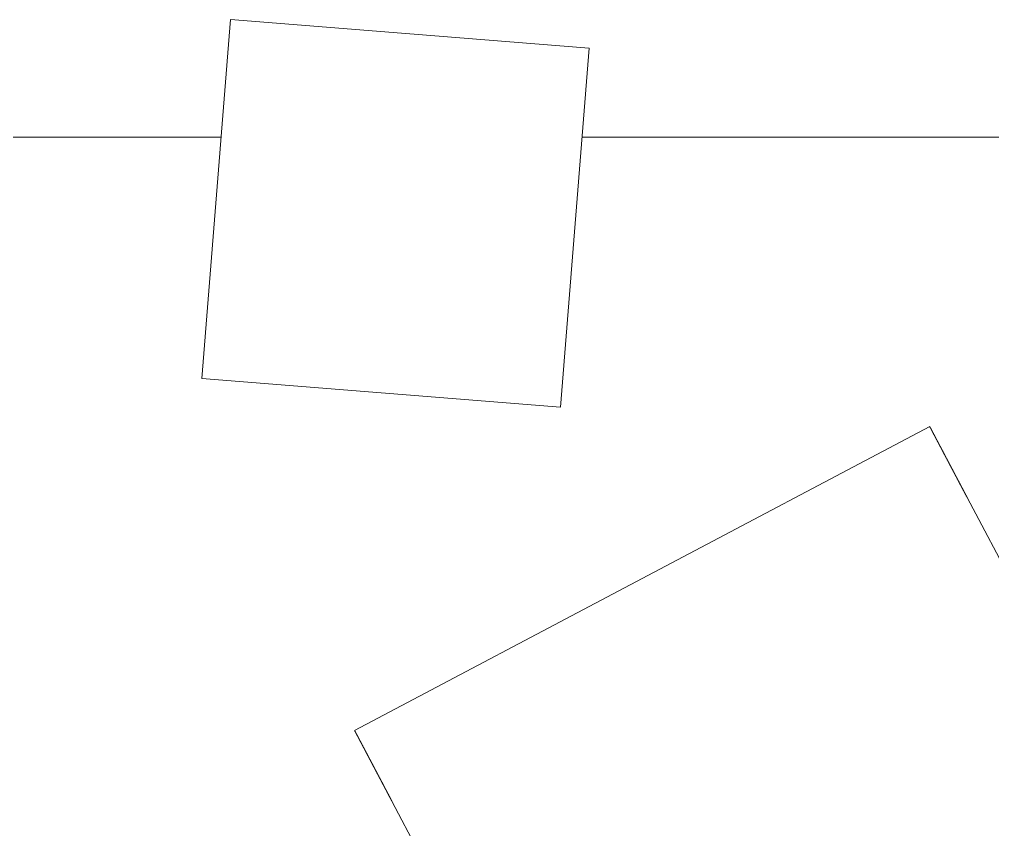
# Model space of a CAD drawing. Header units: millimetres. Extents: x 340455 to 340556, y 7380652 to 7380707.
# Drawn here: x 340484.38 to 340485.597, y 7380684.744 to 7380685.756 of the extents above; entities that cross this region are included whole.
import ezdxf

# ---------------------------------------------------------------- set-up
doc = ezdxf.new("R2010")
doc.units = ezdxf.units.MM
doc.layers.add('Visto', color=144, linetype='Continuous', lineweight=5)

# ---------------------------------------------------------------- blocks, each defined once
blk = doc.blocks.new('SHAPE2DVIEW008')
at = {"color": 0}
for p, q in [((4200, -6676.3), (4200, -4993)), ((4200, -6676.3), (4200, -4993)), ((3862.6, -7100.7), (3898.5, -6652.1)), ((4347.1, -6688.1), (3898.5, -6652.1)), ((4311.2, -7136.6), (4347.1, -6688.1)), ((3838.4, -7562.4), (3458.8, -6843.2)), ((2972.6, -7099.9), (3370.3, -6889.9)), ((4311.2, -7136.6), (3862.6, -7100.7)), ((4200, -8173), (4200, -7127.7)), ((4200, -8173), (4200, -7127.7)), ((3352.2, -7819), (3749.9, -7609.1))]:
    blk.add_line(p, q, dxfattribs=at)
for points in [[(3370.3, -6889.9), (3370.5, -6889.8), (3370.6, -6889.8), (3370.7, -6889.7), (3370.9, -6889.6), (3371, -6889.5), (3371.2, -6889.5), (3371.3, -6889.4), (3371.4, -6889.3), (3371.6, -6889.2), (3371.7, -6889.2), (3371.8, -6889.1), (3372, -6889), (3372.1, -6889), (3372.3, -6888.9), (3372.4, -6888.8), (3372.5, -6888.7), (3372.7, -6888.7), (3372.8, -6888.6), (3373, -6888.5), (3373.1, -6888.4), (3373.2, -6888.4), (3373.4, -6888.3), (3373.5, -6888.2), (3373.6, -6888.1), (3373.8, -6888.1), (3373.9, -6888), (3374.1, -6887.9), (3374.2, -6887.9), (3374.3, -6887.8), (3374.5, -6887.7), (3374.6, -6887.6), (3374.8, -6887.6), (3374.9, -6887.5), (3375, -6887.4), (3375.2, -6887.3), (3375.3, -6887.3), (3375.4, -6887.2), (3375.6, -6887.1), (3375.7, -6887), (3375.9, -6887), (3376, -6886.9), (3376.1, -6886.8), (3376.3, -6886.8), (3376.4, -6886.7), (3376.6, -6886.6), (3376.7, -6886.5), (3376.8, -6886.5), (3377, -6886.4), (3377.1, -6886.3), (3377.2, -6886.2), (3377.4, -6886.2), (3377.5, -6886.1), (3377.7, -6886), (3377.8, -6886), (3377.9, -6885.9), (3378.1, -6885.8), (3378.2, -6885.7), (3378.4, -6885.7), (3378.5, -6885.6), (3378.6, -6885.5), (3378.8, -6885.4), (3378.9, -6885.4), (3379, -6885.3), (3379.2, -6885.2), (3379.3, -6885.1), (3379.5, -6885.1), (3379.6, -6885), (3379.7, -6884.9), (3379.9, -6884.9), (3380, -6884.8), (3380.2, -6884.7), (3380.3, -6884.6), (3380.4, -6884.6), (3380.6, -6884.5), (3380.7, -6884.4), (3380.8, -6884.3), (3381, -6884.3), (3381.1, -6884.2), (3381.2, -6884.1), (3381.4, -6884.1), (3381.5, -6884), (3381.7, -6883.9), (3381.8, -6883.8), (3381.9, -6883.8), (3382.1, -6883.7), (3382.2, -6883.6), (3382.3, -6883.6), (3382.5, -6883.5), (3382.6, -6883.4), (3382.8, -6883.3), (3382.9, -6883.3), (3383, -6883.2), (3383.2, -6883.1), (3383.3, -6883), (3383.4, -6883), (3383.6, -6882.9), (3383.7, -6882.8), (3383.8, -6882.8), (3384, -6882.7), (3384.1, -6882.6), (3384.3, -6882.5), (3384.4, -6882.5), (3384.5, -6882.4), (3384.7, -6882.3), (3384.8, -6882.3), (3384.9, -6882.2), (3385.1, -6882.1), (3385.2, -6882), (3385.3, -6882), (3385.5, -6881.9), (3385.6, -6881.8), (3385.8, -6881.8), (3385.9, -6881.7), (3386, -6881.6), (3386.2, -6881.5), (3386.3, -6881.5), (3386.4, -6881.4), (3386.6, -6881.3), (3386.7, -6881.2), (3386.9, -6881.2), (3387, -6881.1), (3387.1, -6881), (3387.3, -6881), (3387.4, -6880.9), (3387.5, -6880.8), (3387.7, -6880.7), (3387.8, -6880.7), (3387.9, -6880.6), (3388.1, -6880.5), (3388.2, -6880.5), (3388.4, -6880.4), (3388.5, -6880.3), (3388.6, -6880.2), (3388.8, -6880.2), (3388.9, -6880.1), (3389, -6880), (3389.2, -6879.9), (3389.3, -6879.9), (3389.5, -6879.8), (3389.6, -6879.7), (3389.7, -6879.7), (3389.9, -6879.6), (3390, -6879.5), (3390.1, -6879.4), (3390.3, -6879.4), (3390.4, -6879.3), (3390.5, -6879.2), (3390.7, -6879.2), (3390.8, -6879.1), (3390.9, -6879), (3391.1, -6878.9), (3391.2, -6878.9), (3391.3, -6878.8), (3391.5, -6878.7), (3391.6, -6878.7), (3391.7, -6878.6), (3391.9, -6878.5), (3392, -6878.5), (3392.1, -6878.4), (3392.3, -6878.3), (3392.4, -6878.2), (3392.5, -6878.2), (3392.7, -6878.1), (3392.8, -6878), (3392.9, -6878), (3393.1, -6877.9), (3393.2, -6877.8), (3393.3, -6877.8), (3393.5, -6877.7), (3393.6, -6877.6), (3393.7, -6877.5), (3393.9, -6877.5), (3394, -6877.4), (3394.1, -6877.3), (3394.3, -6877.3), (3394.4, -6877.2), (3394.5, -6877.1), (3394.7, -6877.1), (3394.8, -6877), (3394.9, -6876.9), (3395.1, -6876.8), (3395.2, -6876.8), (3395.3, -6876.7), (3395.5, -6876.6), (3395.6, -6876.6), (3395.7, -6876.5), (3395.9, -6876.4), (3396, -6876.3), (3396.1, -6876.3), (3396.3, -6876.2), (3396.4, -6876.1), (3396.5, -6876.1), (3396.7, -6876), (3396.8, -6875.9), (3396.9, -6875.9), (3397.1, -6875.8), (3397.2, -6875.7), (3397.3, -6875.6), (3397.5, -6875.6), (3397.6, -6875.5), (3397.7, -6875.4), (3397.9, -6875.4), (3398, -6875.3), (3398.1, -6875.2), (3398.3, -6875.2), (3398.4, -6875.1), (3398.5, -6875), (3398.7, -6874.9), (3398.8, -6874.9), (3398.9, -6874.8), (3399.1, -6874.7), (3399.2, -6874.7), (3399.3, -6874.6), (3399.5, -6874.5), (3399.6, -6874.4), (3399.7, -6874.4), (3399.8, -6874.3), (3400, -6874.2), (3400.1, -6874.2), (3400.2, -6874.1), (3400.4, -6874), (3400.5, -6874), (3400.6, -6873.9), (3400.7, -6873.8), (3400.9, -6873.8), (3401, -6873.7), (3401.1, -6873.6), (3401.3, -6873.6), (3401.4, -6873.5), (3401.5, -6873.4), (3401.6, -6873.4), (3401.8, -6873.3), (3401.9, -6873.2), (3402, -6873.2), (3402.2, -6873.1), (3402.3, -6873), (3402.4, -6873), (3402.5, -6872.9), (3402.7, -6872.8), (3402.8, -6872.8), (3402.9, -6872.7), (3403.1, -6872.6), (3403.2, -6872.6), (3403.3, -6872.5), (3403.4, -6872.4), (3403.6, -6872.4), (3403.7, -6872.3), (3403.8, -6872.2), (3403.9, -6872.1), (3404.1, -6872.1), (3404.2, -6872), (3404.3, -6871.9), (3404.5, -6871.9), (3404.6, -6871.8), (3404.7, -6871.7), (3404.8, -6871.7), (3405, -6871.6), (3405.1, -6871.5), (3405.2, -6871.5), (3405.4, -6871.4), (3405.5, -6871.3), (3405.6, -6871.3), (3405.7, -6871.2), (3405.9, -6871.1), (3406, -6871.1), (3406.1, -6871), (3406.3, -6870.9), (3406.4, -6870.9), (3406.5, -6870.8), (3406.6, -6870.7), (3406.8, -6870.7), (3406.9, -6870.6), (3407, -6870.5), (3407.2, -6870.5), (3407.3, -6870.4), (3407.4, -6870.3), (3407.5, -6870.3), (3407.7, -6870.2), (3407.8, -6870.1), (3407.9, -6870.1), (3408, -6870), (3408.2, -6869.9), (3408.3, -6869.8), (3408.4, -6869.8), (3408.6, -6869.7), (3408.7, -6869.6), (3408.8, -6869.6), (3408.9, -6869.5), (3409.1, -6869.5), (3409.2, -6869.4), (3409.3, -6869.3), (3409.4, -6869.3), (3409.5, -6869.2), (3409.7, -6869.1), (3409.8, -6869.1), (3409.9, -6869), (3410, -6868.9), (3410.1, -6868.9), (3410.3, -6868.8), (3410.4, -6868.7), (3410.5, -6868.7), (3410.6, -6868.6), (3410.8, -6868.6), (3410.9, -6868.5), (3411, -6868.4), (3411.1, -6868.4), (3411.2, -6868.3), (3411.4, -6868.2), (3411.5, -6868.2), (3411.6, -6868.1), (3411.7, -6868), (3411.8, -6868), (3412, -6867.9), (3412.1, -6867.9), (3412.2, -6867.8), (3412.3, -6867.7), (3412.5, -6867.7), (3412.6, -6867.6), (3412.7, -6867.5), (3412.8, -6867.5), (3412.9, -6867.4), (3413.1, -6867.3), (3413.2, -6867.3), (3413.3, -6867.2), (3413.4, -6867.1), (3413.5, -6867.1), (3413.7, -6867), (3413.8, -6867), (3413.9, -6866.9), (3414, -6866.8), (3414.2, -6866.8), (3414.3, -6866.7), (3414.4, -6866.6), (3414.5, -6866.6), (3414.6, -6866.5), (3414.8, -6866.4), (3414.9, -6866.4), (3415, -6866.3), (3415.1, -6866.2), (3415.2, -6866.2), (3415.4, -6866.1), (3415.5, -6866.1), (3415.6, -6866), (3415.7, -6865.9), (3415.9, -6865.9), (3416, -6865.8), (3416.1, -6865.7), (3416.2, -6865.7), (3416.3, -6865.6), (3416.5, -6865.5), (3416.6, -6865.5), (3416.7, -6865.4), (3416.8, -6865.4), (3416.9, -6865.3), (3417.1, -6865.2), (3417.2, -6865.2), (3417.3, -6865.1), (3417.4, -6865), (3417.5, -6865), (3417.7, -6864.9), (3417.8, -6864.9), (3417.9, -6864.8), (3418, -6864.7), (3418.1, -6864.7), (3418.2, -6864.6), (3418.3, -6864.6), (3418.4, -6864.5), (3418.6, -6864.4), (3418.7, -6864.4), (3418.8, -6864.3), (3418.9, -6864.3), (3419, -6864.2), (3419.1, -6864.1), (3419.2, -6864.1), (3419.3, -6864), (3419.5, -6864), (3419.6, -6863.9), (3419.7, -6863.8), (3419.8, -6863.8), (3419.9, -6863.7), (3420, -6863.7), (3420.1, -6863.6), (3420.3, -6863.5), (3420.4, -6863.5), (3420.5, -6863.4), (3420.6, -6863.4), (3420.7, -6863.3), (3420.8, -6863.2), (3420.9, -6863.2), (3421, -6863.1), (3421.2, -6863.1), (3421.3, -6863), (3421.4, -6862.9), (3421.5, -6862.9), (3421.6, -6862.8), (3421.7, -6862.8), (3421.8, -6862.7), (3422, -6862.6), (3422.1, -6862.6), (3422.2, -6862.5), (3422.3, -6862.5), (3422.4, -6862.4), (3422.5, -6862.3), (3422.6, -6862.3), (3422.7, -6862.2), (3422.9, -6862.2), (3423, -6862.1), (3423.1, -6862), (3423.2, -6862), (3423.3, -6861.9), (3423.4, -6861.9), (3423.5, -6861.8), (3423.6, -6861.8), (3423.8, -6861.7), (3423.9, -6861.6), (3424, -6861.6), (3424.1, -6861.5), (3424.2, -6861.5), (3424.3, -6861.4), (3424.4, -6861.3), (3424.6, -6861.3), (3424.7, -6861.2), (3424.8, -6861.2), (3424.9, -6861.1), (3425, -6861), (3425.1, -6861), (3425.2, -6860.9), (3425.3, -6860.9), (3425.5, -6860.8), (3425.6, -6860.7), (3425.7, -6860.7), (3425.8, -6860.6), (3425.9, -6860.6), (3426, -6860.5), (3426.1, -6860.5), (3426.2, -6860.4), (3426.3, -6860.4), (3426.4, -6860.3), (3426.5, -6860.2), (3426.6, -6860.2), (3426.7, -6860.1), (3426.8, -6860.1), (3426.9, -6860), (3427, -6860), (3427.1, -6859.9), (3427.2, -6859.9), (3427.3, -6859.8), (3427.4, -6859.8), (3427.5, -6859.7), (3427.6, -6859.6), (3427.7, -6859.6), (3427.8, -6859.5), (3427.9, -6859.5), (3428, -6859.4), (3428.1, -6859.4), (3428.3, -6859.3), (3428.4, -6859.3), (3428.5, -6859.2), (3428.6, -6859.2), (3428.7, -6859.1), (3428.8, -6859), (3428.9, -6859), (3429, -6858.9), (3429.1, -6858.9), (3429.2, -6858.8), (3429.3, -6858.8), (3429.4, -6858.7), (3429.5, -6858.7), (3429.6, -6858.6), (3429.7, -6858.6), (3429.8, -6858.5), (3429.9, -6858.4), (3430, -6858.4), (3430.1, -6858.3), (3430.2, -6858.3), (3430.3, -6858.2), (3430.4, -6858.2), (3430.5, -6858.1), (3430.6, -6858.1), (3430.7, -6858), (3430.8, -6858), (3430.9, -6857.9), (3431, -6857.8), (3431.1, -6857.8), (3431.3, -6857.7), (3431.4, -6857.7), (3431.5, -6857.6), (3431.6, -6857.6), (3431.7, -6857.5), (3431.8, -6857.5), (3431.9, -6857.4), (3432, -6857.4), (3432.1, -6857.3), (3432.2, -6857.2), (3432.3, -6857.2), (3432.4, -6857.1), (3432.5, -6857.1), (3432.6, -6857), (3432.7, -6857), (3432.8, -6856.9), (3432.9, -6856.9), (3433, -6856.8), (3433.1, -6856.8), (3433.2, -6856.7), (3433.3, -6856.7), (3433.4, -6856.6), (3433.5, -6856.6), (3433.5, -6856.5), (3433.6, -6856.5), (3433.7, -6856.4), (3433.8, -6856.4), (3433.9, -6856.3), (3434, -6856.3), (3434.1, -6856.2), (3434.2, -6856.2), (3434.3, -6856.1), (3434.4, -6856.1), (3434.5, -6856), (3434.6, -6856), (3434.7, -6855.9), (3434.7, -6855.9), (3434.8, -6855.8), (3434.9, -6855.8), (3435, -6855.7), (3435.1, -6855.7), (3435.2, -6855.6), (3435.3, -6855.6), (3435.4, -6855.5), (3435.5, -6855.5), (3435.6, -6855.5), (3435.7, -6855.4), (3435.8, -6855.4), (3435.9, -6855.3), (3435.9, -6855.3), (3436, -6855.2), (3436.1, -6855.2), (3436.2, -6855.1), (3436.3, -6855.1), (3436.4, -6855), (3436.5, -6855), (3436.6, -6854.9), (3436.7, -6854.9), (3436.8, -6854.8), (3436.9, -6854.8), (3437, -6854.7), (3437.1, -6854.7), (3437.2, -6854.6), (3437.2, -6854.6), (3437.3, -6854.5), (3437.4, -6854.5), (3437.5, -6854.4), (3437.6, -6854.4), (3437.7, -6854.3), (3437.8, -6854.3), (3437.9, -6854.2), (3438, -6854.2), (3438.1, -6854.1), (3438.2, -6854.1), (3438.3, -6854), (3438.4, -6854), (3438.4, -6853.9), (3438.5, -6853.9), (3438.6, -6853.8), (3438.7, -6853.8), (3438.8, -6853.7), (3438.9, -6853.7), (3439, -6853.6), (3439.1, -6853.6), (3439.2, -6853.5), (3439.3, -6853.5), (3439.4, -6853.5), (3439.5, -6853.4), (3439.5, -6853.4), (3439.6, -6853.3), (3439.7, -6853.3), (3439.8, -6853.2), (3439.9, -6853.2), (3439.9, -6853.1), (3440, -6853.1), (3440.1, -6853.1), (3440.2, -6853), (3440.3, -6853), (3440.3, -6852.9), (3440.4, -6852.9), (3440.5, -6852.9), (3440.6, -6852.8), (3440.7, -6852.8), (3440.7, -6852.7), (3440.8, -6852.7), (3440.9, -6852.6), (3441, -6852.6), (3441.1, -6852.6), (3441.1, -6852.5), (3441.2, -6852.5), (3441.3, -6852.4), (3441.4, -6852.4), (3441.5, -6852.3), (3441.5, -6852.3), (3441.6, -6852.3), (3441.7, -6852.2), (3441.8, -6852.2), (3441.9, -6852.1), (3441.9, -6852.1), (3442, -6852), (3442.1, -6852), (3442.2, -6852), (3442.3, -6851.9), (3442.4, -6851.9), (3442.4, -6851.8), (3442.5, -6851.8), (3442.6, -6851.8), (3442.7, -6851.7), (3442.8, -6851.7), (3442.8, -6851.6), (3442.9, -6851.6), (3443, -6851.5), (3443.1, -6851.5), (3443.2, -6851.5), (3443.2, -6851.4), (3443.3, -6851.4), (3443.4, -6851.3), (3443.5, -6851.3), (3443.6, -6851.2), (3443.6, -6851.2), (3443.7, -6851.2), (3443.8, -6851.1), (3443.9, -6851.1), (3444, -6851), (3444, -6851), (3444.1, -6850.9), (3444.2, -6850.9), (3444.3, -6850.9), (3444.4, -6850.8), (3444.4, -6850.8), (3444.5, -6850.7), (3444.6, -6850.7), (3444.7, -6850.6), (3444.8, -6850.6), (3444.8, -6850.6), (3444.9, -6850.5), (3445, -6850.5), (3445.1, -6850.4), (3445.2, -6850.4), (3445.2, -6850.4), (3445.3, -6850.3), (3445.4, -6850.3), (3445.4, -6850.3), (3445.5, -6850.2), (3445.6, -6850.2), (3445.6, -6850.1), (3445.7, -6850.1), (3445.8, -6850.1), (3445.8, -6850), (3445.9, -6850), (3446, -6850), (3446, -6849.9), (3446.1, -6849.9), (3446.2, -6849.9), (3446.2, -6849.8), (3446.3, -6849.8), (3446.4, -6849.8), (3446.4, -6849.7), (3446.5, -6849.7), (3446.6, -6849.6), (3446.6, -6849.6), (3446.7, -6849.6), (3446.8, -6849.5), (3446.8, -6849.5), (3446.9, -6849.5), (3447, -6849.4), (3447, -6849.4), (3447.1, -6849.4), (3447.2, -6849.3), (3447.2, -6849.3), (3447.3, -6849.3), (3447.4, -6849.2), (3447.4, -6849.2), (3447.5, -6849.2), (3447.6, -6849.1), (3447.6, -6849.1), (3447.7, -6849), (3447.8, -6849), (3447.9, -6849), (3447.9, -6848.9), (3448, -6848.9), (3448.1, -6848.9), (3448.1, -6848.8), (3448.2, -6848.8), (3448.3, -6848.8), (3448.3, -6848.7), (3448.4, -6848.7), (3448.5, -6848.7), (3448.5, -6848.6), (3448.6, -6848.6), (3448.7, -6848.6), (3448.7, -6848.5), (3448.8, -6848.5), (3448.9, -6848.4), (3448.9, -6848.4), (3449, -6848.4), (3449.1, -6848.3), (3449.1, -6848.3), (3449.2, -6848.3), (3449.3, -6848.2), (3449.3, -6848.2), (3449.4, -6848.2), (3449.5, -6848.1), (3449.5, -6848.1), (3449.6, -6848.1), (3449.7, -6848), (3449.7, -6848), (3449.8, -6847.9), (3449.9, -6847.9), (3449.9, -6847.9), (3450, -6847.8), (3450.1, -6847.8), (3450.1, -6847.8), (3450.2, -6847.8), (3450.2, -6847.7), (3450.3, -6847.7), (3450.3, -6847.7), (3450.4, -6847.6), (3450.4, -6847.6), (3450.5, -6847.6), (3450.5, -6847.6), (3450.6, -6847.5), (3450.6, -6847.5), (3450.7, -6847.5), (3450.7, -6847.4), (3450.8, -6847.4), (3450.8, -6847.4), (3450.9, -6847.4), (3451, -6847.3), (3451, -6847.3), (3451.1, -6847.3), (3451.1, -6847.3), (3451.2, -6847.2), (3451.2, -6847.2), (3451.3, -6847.2), (3451.3, -6847.1), (3451.4, -6847.1), (3451.4, -6847.1), (3451.5, -6847.1), (3451.5, -6847), (3451.6, -6847), (3451.6, -6847), (3451.7, -6846.9), (3451.7, -6846.9), (3451.8, -6846.9), (3451.9, -6846.9), (3451.9, -6846.8), (3452, -6846.8), (3452, -6846.8), (3452.1, -6846.7), (3452.1, -6846.7), (3452.2, -6846.7), (3452.2, -6846.7), (3452.3, -6846.6), (3452.3, -6846.6), (3452.4, -6846.6), (3452.4, -6846.6), (3452.5, -6846.5), (3452.5, -6846.5), (3452.6, -6846.5), (3452.7, -6846.4), (3452.7, -6846.4), (3452.8, -6846.4), (3452.8, -6846.4), (3452.9, -6846.3), (3452.9, -6846.3), (3453, -6846.3), (3453, -6846.2), (3453.1, -6846.2), (3453.1, -6846.2), (3453.2, -6846.2), (3453.2, -6846.1), (3453.3, -6846.1), (3453.3, -6846.1), (3453.4, -6846), (3453.4, -6846), (3453.5, -6846), (3453.6, -6846), (3453.6, -6845.9), (3453.7, -6845.9), (3453.7, -6845.9), (3453.8, -6845.9), (3453.8, -6845.8), (3453.9, -6845.8), (3453.9, -6845.8), (3453.9, -6845.8), (3454, -6845.7), (3454, -6845.7), (3454, -6845.7), (3454.1, -6845.7), (3454.1, -6845.7), (3454.2, -6845.6), (3454.2, -6845.6), (3454.2, -6845.6), (3454.3, -6845.6), (3454.3, -6845.6), (3454.3, -6845.5), (3454.4, -6845.5), (3454.4, -6845.5), (3454.5, -6845.5), (3454.5, -6845.5), (3454.5, -6845.4), (3454.6, -6845.4), (3454.6, -6845.4), (3454.7, -6845.4), (3454.7, -6845.4), (3454.7, -6845.3), (3454.8, -6845.3), (3454.8, -6845.3), (3454.8, -6845.3), (3454.9, -6845.3), (3454.9, -6845.2), (3455, -6845.2), (3455, -6845.2), (3455, -6845.2), (3455.1, -6845.2), (3455.1, -6845.1), (3455.2, -6845.1), (3455.2, -6845.1), (3455.2, -6845.1), (3455.3, -6845.1), (3455.3, -6845), (3455.3, -6845), (3455.4, -6845), (3455.4, -6845), (3455.5, -6845), (3455.5, -6844.9), (3455.5, -6844.9), (3455.6, -6844.9), (3455.6, -6844.9), (3455.7, -6844.9), (3455.7, -6844.8), (3455.7, -6844.8), (3455.8, -6844.8), (3455.8, -6844.8), (3455.8, -6844.8), (3455.9, -6844.7), (3455.9, -6844.7), (3456, -6844.7), (3456, -6844.7), (3456, -6844.7), (3456.1, -6844.6), (3456.1, -6844.6), (3456.2, -6844.6), (3456.2, -6844.6), (3456.2, -6844.6), (3456.3, -6844.5), (3456.3, -6844.5), (3456.3, -6844.5), (3456.4, -6844.5), (3456.4, -6844.5), (3456.5, -6844.4), (3456.5, -6844.4), (3456.5, -6844.4), (3456.6, -6844.4), (3456.6, -6844.4), (3456.6, -6844.4), (3456.6, -6844.3), (3456.7, -6844.3), (3456.7, -6844.3), (3456.7, -6844.3), (3456.7, -6844.3), (3456.7, -6844.3), (3456.8, -6844.3), (3456.8, -6844.3), (3456.8, -6844.2), (3456.8, -6844.2), (3456.9, -6844.2), (3456.9, -6844.2), (3456.9, -6844.2), (3456.9, -6844.2), (3457, -6844.2), (3457, -6844.2), (3457, -6844.1), (3457, -6844.1), (3457, -6844.1), (3457.1, -6844.1), (3457.1, -6844.1), (3457.1, -6844.1), (3457.1, -6844.1), (3457.2, -6844.1), (3457.2, -6844), (3457.2, -6844), (3457.2, -6844), (3457.3, -6844), (3457.3, -6844), (3457.3, -6844), (3457.3, -6844), (3457.4, -6844), (3457.4, -6843.9), (3457.4, -6843.9), (3457.4, -6843.9), (3457.4, -6843.9), (3457.5, -6843.9), (3457.5, -6843.9), (3457.5, -6843.9), (3457.5, -6843.9), (3457.6, -6843.8), (3457.6, -6843.8), (3457.6, -6843.8), (3457.6, -6843.8), (3457.7, -6843.8), (3457.7, -6843.8), (3457.7, -6843.8), (3457.7, -6843.8), (3457.7, -6843.8), (3457.8, -6843.7), (3457.8, -6843.7), (3457.8, -6843.7), (3457.8, -6843.7), (3457.9, -6843.7), (3457.9, -6843.7), (3457.9, -6843.7), (3457.9, -6843.7), (3458, -6843.6), (3458, -6843.6), (3458, -6843.6), (3458, -6843.6), (3458, -6843.6), (3458.1, -6843.6), (3458.1, -6843.6), (3458.1, -6843.6), (3458.1, -6843.5), (3458.2, -6843.5), (3458.2, -6843.5), (3458.2, -6843.5), (3458.2, -6843.5), (3458.2, -6843.5), (3458.2, -6843.5), (3458.2, -6843.5), (3458.2, -6843.5), (3458.2, -6843.5), (3458.3, -6843.5), (3458.3, -6843.5), (3458.3, -6843.5), (3458.3, -6843.5), (3458.3, -6843.5), (3458.3, -6843.5), (3458.3, -6843.5), (3458.3, -6843.5), (3458.3, -6843.4), (3458.3, -6843.4), (3458.3, -6843.4), (3458.3, -6843.4), (3458.4, -6843.4), (3458.4, -6843.4), (3458.4, -6843.4), (3458.4, -6843.4), (3458.4, -6843.4), (3458.4, -6843.4), (3458.4, -6843.4), (3458.4, -6843.4), (3458.4, -6843.4), (3458.4, -6843.4), (3458.4, -6843.4), (3458.4, -6843.4), (3458.4, -6843.4), (3458.5, -6843.4), (3458.5, -6843.4), (3458.5, -6843.4), (3458.5, -6843.4), (3458.5, -6843.4), (3458.5, -6843.4), (3458.5, -6843.4), (3458.5, -6843.4), (3458.5, -6843.3), (3458.5, -6843.3), (3458.5, -6843.3), (3458.5, -6843.3), (3458.5, -6843.3), (3458.6, -6843.3), (3458.6, -6843.3), (3458.6, -6843.3), (3458.6, -6843.3), (3458.6, -6843.3), (3458.6, -6843.3), (3458.6, -6843.3), (3458.6, -6843.3), (3458.6, -6843.3), (3458.6, -6843.3), (3458.6, -6843.3), (3458.6, -6843.3), (3458.6, -6843.3), (3458.7, -6843.3), (3458.7, -6843.3), (3458.7, -6843.3), (3458.7, -6843.3), (3458.7, -6843.3), (3458.7, -6843.3), (3458.7, -6843.2), (3458.7, -6843.2), (3458.7, -6843.2), (3458.7, -6843.2), (3458.7, -6843.2), (3458.7, -6843.2), (3458.7, -6843.2), (3458.8, -6843.2)], [(3749.9, -7609.1), (3750.1, -7609), (3750.2, -7608.9), (3750.3, -7608.8), (3750.5, -7608.8), (3750.6, -7608.7), (3750.8, -7608.6), (3750.9, -7608.5), (3751, -7608.5), (3751.2, -7608.4), (3751.3, -7608.3), (3751.5, -7608.2), (3751.6, -7608.2), (3751.7, -7608.1), (3751.9, -7608), (3752, -7608), (3752.1, -7607.9), (3752.3, -7607.8), (3752.4, -7607.7), (3752.6, -7607.7), (3752.7, -7607.6), (3752.8, -7607.5), (3753, -7607.4), (3753.1, -7607.4), (3753.3, -7607.3), (3753.4, -7607.2), (3753.5, -7607.1), (3753.7, -7607.1), (3753.8, -7607), (3753.9, -7606.9), (3754.1, -7606.9), (3754.2, -7606.8), (3754.4, -7606.7), (3754.5, -7606.6), (3754.6, -7606.6), (3754.8, -7606.5), (3754.9, -7606.4), (3755.1, -7606.3), (3755.2, -7606.3), (3755.3, -7606.2), (3755.5, -7606.1), (3755.6, -7606.1), (3755.7, -7606), (3755.9, -7605.9), (3756, -7605.8), (3756.2, -7605.8), (3756.3, -7605.7), (3756.4, -7605.6), (3756.6, -7605.5), (3756.7, -7605.5), (3756.9, -7605.4), (3757, -7605.3), (3757.1, -7605.2), (3757.3, -7605.2), (3757.4, -7605.1), (3757.5, -7605), (3757.7, -7605), (3757.8, -7604.9), (3758, -7604.8), (3758.1, -7604.7), (3758.2, -7604.7), (3758.4, -7604.6), (3758.5, -7604.5), (3758.7, -7604.4), (3758.8, -7604.4), (3758.9, -7604.3), (3759.1, -7604.2), (3759.2, -7604.2), (3759.3, -7604.1), (3759.5, -7604), (3759.6, -7603.9), (3759.8, -7603.9), (3759.9, -7603.8), (3760, -7603.7), (3760.2, -7603.6), (3760.3, -7603.6), (3760.4, -7603.5), (3760.6, -7603.4), (3760.7, -7603.4), (3760.9, -7603.3), (3761, -7603.2), (3761.1, -7603.1), (3761.3, -7603.1), (3761.4, -7603), (3761.5, -7602.9), (3761.7, -7602.8), (3761.8, -7602.8), (3762, -7602.7), (3762.1, -7602.6), (3762.2, -7602.6), (3762.4, -7602.5), (3762.5, -7602.4), (3762.6, -7602.3), (3762.8, -7602.3), (3762.9, -7602.2), (3763, -7602.1), (3763.2, -7602.1), (3763.3, -7602), (3763.5, -7601.9), (3763.6, -7601.8), (3763.7, -7601.8), (3763.9, -7601.7), (3764, -7601.6), (3764.1, -7601.5), (3764.3, -7601.5), (3764.4, -7601.4), (3764.6, -7601.3), (3764.7, -7601.3), (3764.8, -7601.2), (3765, -7601.1), (3765.1, -7601), (3765.2, -7601), (3765.4, -7600.9), (3765.5, -7600.8), (3765.6, -7600.8), (3765.8, -7600.7), (3765.9, -7600.6), (3766.1, -7600.5), (3766.2, -7600.5), (3766.3, -7600.4), (3766.5, -7600.3), (3766.6, -7600.3), (3766.7, -7600.2), (3766.9, -7600.1), (3767, -7600), (3767.1, -7600), (3767.3, -7599.9), (3767.4, -7599.8), (3767.6, -7599.7), (3767.7, -7599.7), (3767.8, -7599.6), (3768, -7599.5), (3768.1, -7599.5), (3768.2, -7599.4), (3768.4, -7599.3), (3768.5, -7599.2), (3768.7, -7599.2), (3768.8, -7599.1), (3768.9, -7599), (3769.1, -7599), (3769.2, -7598.9), (3769.3, -7598.8), (3769.5, -7598.7), (3769.6, -7598.7), (3769.7, -7598.6), (3769.9, -7598.5), (3770, -7598.5), (3770.1, -7598.4), (3770.3, -7598.3), (3770.4, -7598.2), (3770.5, -7598.2), (3770.7, -7598.1), (3770.8, -7598), (3770.9, -7598), (3771.1, -7597.9), (3771.2, -7597.8), (3771.3, -7597.7), (3771.5, -7597.7), (3771.6, -7597.6), (3771.7, -7597.5), (3771.9, -7597.5), (3772, -7597.4), (3772.1, -7597.3), (3772.3, -7597.3), (3772.4, -7597.2), (3772.5, -7597.1), (3772.7, -7597), (3772.8, -7597), (3772.9, -7596.9), (3773.1, -7596.8), (3773.2, -7596.8), (3773.3, -7596.7), (3773.5, -7596.6), (3773.6, -7596.6), (3773.7, -7596.5), (3773.9, -7596.4), (3774, -7596.3), (3774.1, -7596.3), (3774.3, -7596.2), (3774.4, -7596.1), (3774.5, -7596.1), (3774.7, -7596), (3774.8, -7595.9), (3774.9, -7595.8), (3775.1, -7595.8), (3775.2, -7595.7), (3775.3, -7595.6), (3775.5, -7595.6), (3775.6, -7595.5), (3775.7, -7595.4), (3775.9, -7595.4), (3776, -7595.3), (3776.1, -7595.2), (3776.3, -7595.1), (3776.4, -7595.1), (3776.5, -7595), (3776.7, -7594.9), (3776.8, -7594.9), (3776.9, -7594.8), (3777.1, -7594.7), (3777.2, -7594.7), (3777.3, -7594.6), (3777.5, -7594.5), (3777.6, -7594.4), (3777.7, -7594.4), (3777.9, -7594.3), (3778, -7594.2), (3778.1, -7594.2), (3778.3, -7594.1), (3778.4, -7594), (3778.5, -7593.9), (3778.7, -7593.9), (3778.8, -7593.8), (3778.9, -7593.7), (3779.1, -7593.7), (3779.2, -7593.6), (3779.3, -7593.5), (3779.5, -7593.5), (3779.6, -7593.4), (3779.7, -7593.3), (3779.8, -7593.3), (3780, -7593.2), (3780.1, -7593.1), (3780.2, -7593.1), (3780.4, -7593), (3780.5, -7592.9), (3780.6, -7592.9), (3780.7, -7592.8), (3780.9, -7592.7), (3781, -7592.7), (3781.1, -7592.6), (3781.3, -7592.5), (3781.4, -7592.4), (3781.5, -7592.4), (3781.6, -7592.3), (3781.8, -7592.2), (3781.9, -7592.2), (3782, -7592.1), (3782.2, -7592), (3782.3, -7592), (3782.4, -7591.9), (3782.5, -7591.8), (3782.7, -7591.8), (3782.8, -7591.7), (3782.9, -7591.6), (3783, -7591.6), (3783.2, -7591.5), (3783.3, -7591.4), (3783.4, -7591.4), (3783.6, -7591.3), (3783.7, -7591.2), (3783.8, -7591.2), (3783.9, -7591.1), (3784.1, -7591), (3784.2, -7591), (3784.3, -7590.9), (3784.5, -7590.8), (3784.6, -7590.8), (3784.7, -7590.7), (3784.8, -7590.6), (3785, -7590.6), (3785.1, -7590.5), (3785.2, -7590.4), (3785.4, -7590.4), (3785.5, -7590.3), (3785.6, -7590.2), (3785.7, -7590.1), (3785.9, -7590.1), (3786, -7590), (3786.1, -7589.9), (3786.3, -7589.9), (3786.4, -7589.8), (3786.5, -7589.7), (3786.6, -7589.7), (3786.8, -7589.6), (3786.9, -7589.5), (3787, -7589.5), (3787.1, -7589.4), (3787.3, -7589.3), (3787.4, -7589.3), (3787.5, -7589.2), (3787.7, -7589.1), (3787.8, -7589.1), (3787.9, -7589), (3788, -7588.9), (3788.2, -7588.9), (3788.3, -7588.8), (3788.4, -7588.7), (3788.5, -7588.7), (3788.7, -7588.6), (3788.8, -7588.5), (3788.9, -7588.5), (3789, -7588.4), (3789.2, -7588.3), (3789.3, -7588.3), (3789.4, -7588.2), (3789.5, -7588.2), (3789.6, -7588.1), (3789.8, -7588), (3789.9, -7588), (3790, -7587.9), (3790.1, -7587.8), (3790.2, -7587.8), (3790.4, -7587.7), (3790.5, -7587.6), (3790.6, -7587.6), (3790.7, -7587.5), (3790.9, -7587.4), (3791, -7587.4), (3791.1, -7587.3), (3791.2, -7587.3), (3791.3, -7587.2), (3791.5, -7587.1), (3791.6, -7587.1), (3791.7, -7587), (3791.8, -7586.9), (3791.9, -7586.9), (3792.1, -7586.8), (3792.2, -7586.7), (3792.3, -7586.7), (3792.4, -7586.6), (3792.6, -7586.6), (3792.7, -7586.5), (3792.8, -7586.4), (3792.9, -7586.4), (3793, -7586.3), (3793.2, -7586.2), (3793.3, -7586.2), (3793.4, -7586.1), (3793.5, -7586), (3793.6, -7586), (3793.8, -7585.9), (3793.9, -7585.8), (3794, -7585.8), (3794.1, -7585.7), (3794.3, -7585.7), (3794.4, -7585.6), (3794.5, -7585.5), (3794.6, -7585.5), (3794.7, -7585.4), (3794.9, -7585.3), (3795, -7585.3), (3795.1, -7585.2), (3795.2, -7585.1), (3795.3, -7585.1), (3795.5, -7585), (3795.6, -7585), (3795.7, -7584.9), (3795.8, -7584.8), (3795.9, -7584.8), (3796.1, -7584.7), (3796.2, -7584.6), (3796.3, -7584.6), (3796.4, -7584.5), (3796.6, -7584.4), (3796.7, -7584.4), (3796.8, -7584.3), (3796.9, -7584.2), (3797, -7584.2), (3797.2, -7584.1), (3797.3, -7584.1), (3797.4, -7584), (3797.5, -7583.9), (3797.6, -7583.9), (3797.7, -7583.8), (3797.8, -7583.8), (3797.9, -7583.7), (3798.1, -7583.6), (3798.2, -7583.6), (3798.3, -7583.5), (3798.4, -7583.5), (3798.5, -7583.4), (3798.6, -7583.3), (3798.7, -7583.3), (3798.8, -7583.2), (3799, -7583.2), (3799.1, -7583.1), (3799.2, -7583), (3799.3, -7583), (3799.4, -7582.9), (3799.5, -7582.9), (3799.6, -7582.8), (3799.8, -7582.8), (3799.9, -7582.7), (3800, -7582.6), (3800.1, -7582.6), (3800.2, -7582.5), (3800.3, -7582.5), (3800.4, -7582.4), (3800.5, -7582.3), (3800.7, -7582.3), (3800.8, -7582.2), (3800.9, -7582.2), (3801, -7582.1), (3801.1, -7582), (3801.2, -7582), (3801.3, -7581.9), (3801.4, -7581.9), (3801.6, -7581.8), (3801.7, -7581.7), (3801.8, -7581.7), (3801.9, -7581.6), (3802, -7581.6), (3802.1, -7581.5), (3802.2, -7581.4), (3802.4, -7581.4), (3802.5, -7581.3), (3802.6, -7581.3), (3802.7, -7581.2), (3802.8, -7581.1), (3802.9, -7581.1), (3803, -7581), (3803.1, -7581), (3803.3, -7580.9), (3803.4, -7580.8), (3803.5, -7580.8), (3803.6, -7580.7), (3803.7, -7580.7), (3803.8, -7580.6), (3803.9, -7580.5), (3804.1, -7580.5), (3804.2, -7580.4), (3804.3, -7580.4), (3804.4, -7580.3), (3804.5, -7580.2), (3804.6, -7580.2), (3804.7, -7580.1), (3804.8, -7580.1), (3805, -7580), (3805.1, -7579.9), (3805.2, -7579.9), (3805.3, -7579.8), (3805.4, -7579.8), (3805.5, -7579.7), (3805.6, -7579.7), (3805.7, -7579.6), (3805.8, -7579.6), (3805.9, -7579.5), (3806, -7579.5), (3806.1, -7579.4), (3806.2, -7579.3), (3806.3, -7579.3), (3806.4, -7579.2), (3806.5, -7579.2), (3806.6, -7579.1), (3806.7, -7579.1), (3806.8, -7579), (3806.9, -7579), (3807, -7578.9), (3807.1, -7578.9), (3807.2, -7578.8), (3807.3, -7578.7), (3807.4, -7578.7), (3807.6, -7578.6), (3807.7, -7578.6), (3807.8, -7578.5), (3807.9, -7578.5), (3808, -7578.4), (3808.1, -7578.4), (3808.2, -7578.3), (3808.3, -7578.3), (3808.4, -7578.2), (3808.5, -7578.1), (3808.6, -7578.1), (3808.7, -7578), (3808.8, -7578), (3808.9, -7577.9), (3809, -7577.9), (3809.1, -7577.8), (3809.2, -7577.8), (3809.3, -7577.7), (3809.4, -7577.7), (3809.5, -7577.6), (3809.6, -7577.5), (3809.7, -7577.5), (3809.8, -7577.4), (3809.9, -7577.4), (3810, -7577.3), (3810.1, -7577.3), (3810.2, -7577.2), (3810.3, -7577.2), (3810.4, -7577.1), (3810.6, -7577.1), (3810.7, -7577), (3810.8, -7576.9), (3810.9, -7576.9), (3811, -7576.8), (3811.1, -7576.8), (3811.2, -7576.7), (3811.3, -7576.7), (3811.4, -7576.6), (3811.5, -7576.6), (3811.6, -7576.5), (3811.7, -7576.5), (3811.8, -7576.4), (3811.9, -7576.3), (3812, -7576.3), (3812.1, -7576.2), (3812.2, -7576.2), (3812.3, -7576.1), (3812.4, -7576.1), (3812.5, -7576), (3812.6, -7576), (3812.7, -7575.9), (3812.8, -7575.9), (3812.9, -7575.8), (3813, -7575.8), (3813.1, -7575.7), (3813.2, -7575.7), (3813.2, -7575.6), (3813.3, -7575.6), (3813.4, -7575.5), (3813.5, -7575.5), (3813.6, -7575.4), (3813.7, -7575.4), (3813.8, -7575.3), (3813.9, -7575.3), (3814, -7575.2), (3814.1, -7575.2), (3814.2, -7575.1), (3814.3, -7575.1), (3814.4, -7575), (3814.5, -7575), (3814.5, -7574.9), (3814.6, -7574.9), (3814.7, -7574.8), (3814.8, -7574.8), (3814.9, -7574.7), (3815, -7574.7), (3815.1, -7574.7), (3815.2, -7574.6), (3815.3, -7574.6), (3815.4, -7574.5), (3815.5, -7574.5), (3815.6, -7574.4), (3815.7, -7574.4), (3815.7, -7574.3), (3815.8, -7574.3), (3815.9, -7574.2), (3816, -7574.2), (3816.1, -7574.1), (3816.2, -7574.1), (3816.3, -7574), (3816.4, -7574), (3816.5, -7573.9), (3816.6, -7573.9), (3816.7, -7573.8), (3816.8, -7573.8), (3816.9, -7573.7), (3816.9, -7573.7), (3817, -7573.6), (3817.1, -7573.6), (3817.2, -7573.5), (3817.3, -7573.5), (3817.4, -7573.4), (3817.5, -7573.4), (3817.6, -7573.3), (3817.7, -7573.3), (3817.8, -7573.2), (3817.9, -7573.2), (3818, -7573.1), (3818.1, -7573.1), (3818.1, -7573), (3818.2, -7573), (3818.3, -7572.9), (3818.4, -7572.9), (3818.5, -7572.8), (3818.6, -7572.8), (3818.7, -7572.7), (3818.8, -7572.7), (3818.9, -7572.7), (3819, -7572.6), (3819.1, -7572.6), (3819.2, -7572.5), (3819.2, -7572.5), (3819.3, -7572.4), (3819.4, -7572.4), (3819.5, -7572.3), (3819.6, -7572.3), (3819.6, -7572.3), (3819.7, -7572.2), (3819.8, -7572.2), (3819.9, -7572.1), (3820, -7572.1), (3820, -7572), (3820.1, -7572), (3820.2, -7572), (3820.3, -7571.9), (3820.4, -7571.9), (3820.4, -7571.8), (3820.5, -7571.8), (3820.6, -7571.7), (3820.7, -7571.7), (3820.8, -7571.7), (3820.8, -7571.6), (3820.9, -7571.6), (3821, -7571.5), (3821.1, -7571.5), (3821.2, -7571.5), (3821.2, -7571.4), (3821.3, -7571.4), (3821.4, -7571.3), (3821.5, -7571.3), (3821.6, -7571.2), (3821.6, -7571.2), (3821.7, -7571.2), (3821.8, -7571.1), (3821.9, -7571.1), (3822, -7571), (3822, -7571), (3822.1, -7570.9), (3822.2, -7570.9), (3822.3, -7570.9), (3822.4, -7570.8), (3822.4, -7570.8), (3822.5, -7570.7), (3822.6, -7570.7), (3822.7, -7570.6), (3822.8, -7570.6), (3822.8, -7570.6), (3822.9, -7570.5), (3823, -7570.5), (3823.1, -7570.4), (3823.2, -7570.4), (3823.2, -7570.3), (3823.3, -7570.3), (3823.4, -7570.3), (3823.5, -7570.2), (3823.6, -7570.2), (3823.6, -7570.1), (3823.7, -7570.1), (3823.8, -7570.1), (3823.9, -7570), (3824, -7570), (3824, -7569.9), (3824.1, -7569.9), (3824.2, -7569.8), (3824.3, -7569.8), (3824.4, -7569.8), (3824.5, -7569.7), (3824.5, -7569.7), (3824.6, -7569.6), (3824.7, -7569.6), (3824.8, -7569.5), (3824.8, -7569.5), (3824.9, -7569.5), (3825, -7569.4), (3825, -7569.4), (3825.1, -7569.4), (3825.2, -7569.3), (3825.2, -7569.3), (3825.3, -7569.3), (3825.4, -7569.2), (3825.4, -7569.2), (3825.5, -7569.2), (3825.6, -7569.1), (3825.7, -7569.1), (3825.7, -7569), (3825.8, -7569), (3825.9, -7569), (3825.9, -7568.9), (3826, -7568.9), (3826.1, -7568.9), (3826.1, -7568.8), (3826.2, -7568.8), (3826.3, -7568.8), (3826.3, -7568.7), (3826.4, -7568.7), (3826.5, -7568.7), (3826.5, -7568.6), (3826.6, -7568.6), (3826.7, -7568.5), (3826.7, -7568.5), (3826.8, -7568.5), (3826.9, -7568.4), (3826.9, -7568.4), (3827, -7568.4), (3827.1, -7568.3), (3827.1, -7568.3), (3827.2, -7568.3), (3827.3, -7568.2), (3827.3, -7568.2), (3827.4, -7568.2), (3827.5, -7568.1), (3827.5, -7568.1), (3827.6, -7568.1), (3827.7, -7568), (3827.7, -7568), (3827.8, -7567.9), (3827.9, -7567.9), (3827.9, -7567.9), (3828, -7567.8), (3828.1, -7567.8), (3828.1, -7567.8), (3828.2, -7567.7), (3828.3, -7567.7), (3828.3, -7567.7), (3828.4, -7567.6), (3828.5, -7567.6), (3828.5, -7567.6), (3828.6, -7567.5), (3828.7, -7567.5), (3828.7, -7567.5), (3828.8, -7567.4), (3828.9, -7567.4), (3828.9, -7567.3), (3829, -7567.3), (3829.1, -7567.3), (3829.1, -7567.2), (3829.2, -7567.2), (3829.3, -7567.2), (3829.3, -7567.1), (3829.4, -7567.1), (3829.5, -7567.1), (3829.5, -7567), (3829.6, -7567), (3829.7, -7567), (3829.7, -7566.9), (3829.8, -7566.9), (3829.8, -7566.9), (3829.9, -7566.9), (3829.9, -7566.8), (3830, -7566.8), (3830, -7566.8), (3830.1, -7566.7), (3830.1, -7566.7), (3830.2, -7566.7), (3830.2, -7566.7), (3830.3, -7566.6), (3830.4, -7566.6), (3830.4, -7566.6), (3830.5, -7566.5), (3830.5, -7566.5), (3830.6, -7566.5), (3830.6, -7566.5), (3830.7, -7566.4), (3830.7, -7566.4), (3830.8, -7566.4), (3830.8, -7566.3), (3830.9, -7566.3), (3830.9, -7566.3), (3831, -7566.3), (3831, -7566.2), (3831.1, -7566.2), (3831.1, -7566.2), (3831.2, -7566.2), (3831.3, -7566.1), (3831.3, -7566.1), (3831.4, -7566.1), (3831.4, -7566), (3831.5, -7566), (3831.5, -7566), (3831.6, -7566), (3831.6, -7565.9), (3831.7, -7565.9), (3831.7, -7565.9), (3831.8, -7565.8), (3831.8, -7565.8), (3831.9, -7565.8), (3831.9, -7565.8), (3832, -7565.7), (3832.1, -7565.7), (3832.1, -7565.7), (3832.2, -7565.6), (3832.2, -7565.6), (3832.3, -7565.6), (3832.3, -7565.6), (3832.4, -7565.5), (3832.4, -7565.5), (3832.5, -7565.5), (3832.5, -7565.5), (3832.6, -7565.4), (3832.6, -7565.4), (3832.7, -7565.4), (3832.7, -7565.3), (3832.8, -7565.3), (3832.8, -7565.3), (3832.9, -7565.3), (3833, -7565.2), (3833, -7565.2), (3833.1, -7565.2), (3833.1, -7565.1), (3833.2, -7565.1), (3833.2, -7565.1), (3833.3, -7565.1), (3833.3, -7565), (3833.4, -7565), (3833.4, -7565), (3833.5, -7565), (3833.5, -7564.9), (3833.5, -7564.9), (3833.6, -7564.9), (3833.6, -7564.9), (3833.7, -7564.9), (3833.7, -7564.8), (3833.7, -7564.8), (3833.8, -7564.8), (3833.8, -7564.8), (3833.8, -7564.8), (3833.9, -7564.7), (3833.9, -7564.7), (3834, -7564.7), (3834, -7564.7), (3834, -7564.7), (3834.1, -7564.6), (3834.1, -7564.6), (3834.2, -7564.6), (3834.2, -7564.6), (3834.2, -7564.6), (3834.3, -7564.5), (3834.3, -7564.5), (3834.3, -7564.5), (3834.4, -7564.5), (3834.4, -7564.5), (3834.5, -7564.4), (3834.5, -7564.4), (3834.5, -7564.4), (3834.6, -7564.4), (3834.6, -7564.3), (3834.7, -7564.3), (3834.7, -7564.3), (3834.7, -7564.3), (3834.8, -7564.3), (3834.8, -7564.2), (3834.8, -7564.2), (3834.9, -7564.2), (3834.9, -7564.2), (3835, -7564.2), (3835, -7564.1), (3835, -7564.1), (3835.1, -7564.1), (3835.1, -7564.1), (3835.2, -7564.1), (3835.2, -7564), (3835.2, -7564), (3835.3, -7564), (3835.3, -7564), (3835.3, -7564), (3835.4, -7563.9), (3835.4, -7563.9), (3835.5, -7563.9), (3835.5, -7563.9), (3835.5, -7563.9), (3835.6, -7563.8), (3835.6, -7563.8), (3835.6, -7563.8), (3835.7, -7563.8), (3835.7, -7563.8), (3835.8, -7563.7), (3835.8, -7563.7), (3835.8, -7563.7), (3835.9, -7563.7), (3835.9, -7563.7), (3836, -7563.6), (3836, -7563.6), (3836, -7563.6), (3836.1, -7563.6), (3836.1, -7563.6), (3836.1, -7563.5), (3836.2, -7563.5), (3836.2, -7563.5), (3836.2, -7563.5), (3836.2, -7563.5), (3836.3, -7563.5), (3836.3, -7563.5), (3836.3, -7563.5), (3836.3, -7563.4), (3836.4, -7563.4), (3836.4, -7563.4), (3836.4, -7563.4), (3836.4, -7563.4), (3836.5, -7563.4), (3836.5, -7563.4), (3836.5, -7563.4), (3836.5, -7563.3), (3836.5, -7563.3), (3836.6, -7563.3), (3836.6, -7563.3), (3836.6, -7563.3), (3836.6, -7563.3), (3836.7, -7563.3), (3836.7, -7563.3), (3836.7, -7563.2), (3836.7, -7563.2), (3836.8, -7563.2), (3836.8, -7563.2), (3836.8, -7563.2), (3836.8, -7563.2), (3836.8, -7563.2), (3836.9, -7563.2), (3836.9, -7563.1), (3836.9, -7563.1), (3836.9, -7563.1), (3837, -7563.1), (3837, -7563.1), (3837, -7563.1), (3837, -7563.1), (3837.1, -7563.1), (3837.1, -7563), (3837.1, -7563), (3837.1, -7563), (3837.1, -7563), (3837.2, -7563), (3837.2, -7563), (3837.2, -7563), (3837.2, -7563), (3837.3, -7563), (3837.3, -7562.9), (3837.3, -7562.9), (3837.3, -7562.9), (3837.4, -7562.9), (3837.4, -7562.9), (3837.4, -7562.9), (3837.4, -7562.9), (3837.5, -7562.9), (3837.5, -7562.8), (3837.5, -7562.8), (3837.5, -7562.8), (3837.5, -7562.8), (3837.6, -7562.8), (3837.6, -7562.8), (3837.6, -7562.8), (3837.6, -7562.8), (3837.7, -7562.7), (3837.7, -7562.7), (3837.7, -7562.7), (3837.7, -7562.7), (3837.8, -7562.7), (3837.8, -7562.7), (3837.8, -7562.7), (3837.8, -7562.7), (3837.8, -7562.7), (3837.8, -7562.7), (3837.8, -7562.6), (3837.8, -7562.6), (3837.9, -7562.6), (3837.9, -7562.6), (3837.9, -7562.6), (3837.9, -7562.6), (3837.9, -7562.6), (3837.9, -7562.6), (3837.9, -7562.6), (3837.9, -7562.6), (3837.9, -7562.6), (3837.9, -7562.6), (3837.9, -7562.6), (3837.9, -7562.6), (3837.9, -7562.6), (3838, -7562.6), (3838, -7562.6), (3838, -7562.6), (3838, -7562.6), (3838, -7562.6), (3838, -7562.6), (3838, -7562.6), (3838, -7562.6), (3838, -7562.6), (3838, -7562.5), (3838, -7562.5), (3838, -7562.5), (3838, -7562.5), (3838.1, -7562.5), (3838.1, -7562.5), (3838.1, -7562.5), (3838.1, -7562.5), (3838.1, -7562.5), (3838.1, -7562.5), (3838.1, -7562.5), (3838.1, -7562.5), (3838.1, -7562.5), (3838.1, -7562.5), (3838.1, -7562.5), (3838.1, -7562.5), (3838.1, -7562.5), (3838.2, -7562.5), (3838.2, -7562.5), (3838.2, -7562.5), (3838.2, -7562.5), (3838.2, -7562.5), (3838.2, -7562.5), (3838.2, -7562.5), (3838.2, -7562.5), (3838.2, -7562.4), (3838.2, -7562.4), (3838.2, -7562.4), (3838.2, -7562.4), (3838.2, -7562.4), (3838.3, -7562.4), (3838.3, -7562.4), (3838.3, -7562.4), (3838.3, -7562.4), (3838.3, -7562.4), (3838.3, -7562.4), (3838.3, -7562.4), (3838.3, -7562.4), (3838.3, -7562.4), (3838.3, -7562.4), (3838.3, -7562.4), (3838.3, -7562.4), (3838.4, -7562.4), (3838.4, -7562.4), (3838.4, -7562.4)]]:
    blk.add_lwpolyline(points, dxfattribs=at)

msp = doc.modelspace()

# ---------------------------------------------------------------- block references
at = {"layer": 'Visto', "xscale": 0.001, "yscale": 0.001, "zscale": 0.001, "rotation": 90}
msp.add_blockref('SHAPE2DVIEW008', (340477.9558, 7380681.4088), dxfattribs=at)

doc.saveas('drawing.dxf')
